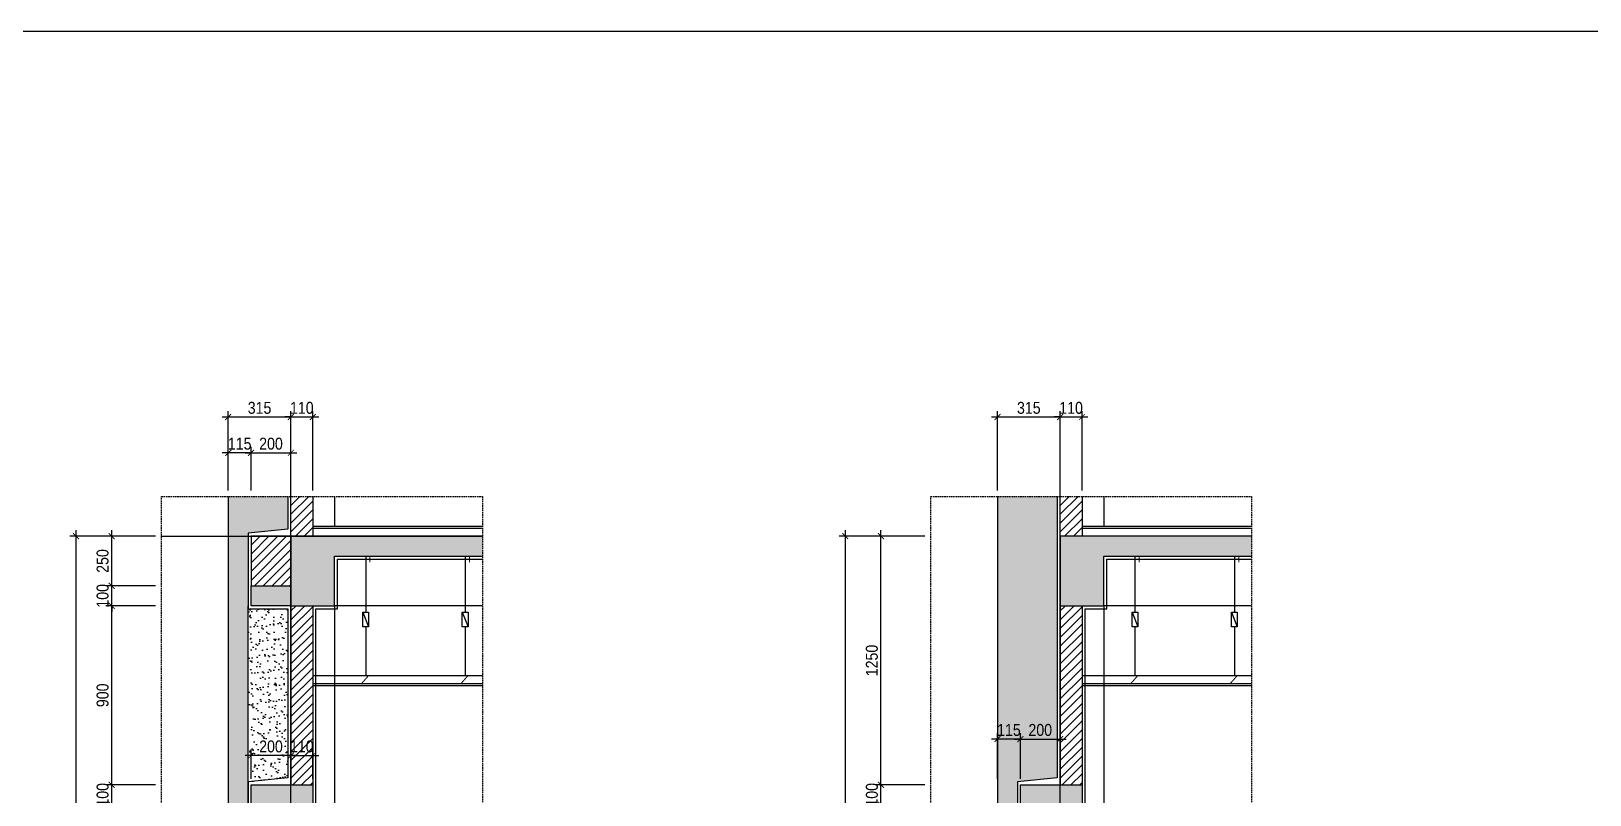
# Model space of a CAD drawing. Header units: millimetres. Extents: x -82962 to 19744, y -138000 to 4535.
# Drawn here: x -2188 to 5648, y -88732 to -84894 of the extents above; entities that cross this region are included whole.
import ezdxf

# ---------------------------------------------------------------- set-up
doc = ezdxf.new("R2010")
doc.units = ezdxf.units.MM
doc.header["$LTSCALE"] = 1000
doc.header["$MEASUREMENT"] = 0
doc.header["$PDMODE"] = 3
doc.linetypes.add('HIDDEN', pattern=[0.375, 0.25, -0.125])
doc.layers.get('0').update_dxf_attribs({"lineweight": 30})
doc.layers.get('DEFPOINTS').update_dxf_attribs({"color": 4, "lineweight": 30})
doc.layers.add('net-vatlieu', color=250, linetype='Continuous')
doc.layers.add('THAY', color=4, linetype='Continuous', lineweight=30)
doc.styles.add('ARIAL', font='arial.ttf', dxfattribs={"width": 0.85})
doc.dimstyles.new('DIM 1-100', dxfattribs={"dimscale": 0, "dimtxt": 2, "dimasz": 1, "dimexe": 1, "dimexo": 1, "dimgap": 0.5, "dimtad": 1, "dimdec": 4, "dimrnd": 1, "dimdsep": 46, "dimtxsty": 'ARIAL', "dimblk1": 'ARCHTICK', "dimblk2": 'ARCHTICK', "dimsah": 1, "dimcen": 2, "dimdle": 1, "dimclrd": 9, "dimclre": 9, "dimclrt": 1, "dimadec": 0, "dimazin": 0, "dimtfac": 1, "dimtdec": 4, "dimtix": 1, "dimtmove": 2, "dimatfit": 3, "dimldrblk": 'DOT', "dimfxl": 1, "dimtvp": 1, "dimtolj": 1, "dimarcsym": 0})

# ---------------------------------------------------------------- blocks, each defined once
blk = doc.blocks.new('moc')
at = {"layer": 'net-vatlieu', "ltscale": 0.2}
blk.add_line((-115527.4, -129572.6), (-115498.7, -129645.5), dxfattribs=at)
at = {"layer": 'net-vatlieu', "ltscale": 0.2, "const_width": 5}
for points in [[(-115534.4, -129289.9), (-115491.7, -129289.9), (-115491.7, -129321.8)], [(-115533.2, -129889.9), (-115497.9, -129889.9), (-115533.2, -129929.9), (-115498.7, -129929.9)]]:
    blk.add_lwpolyline(points, dxfattribs=at)
at = {"layer": 'net-vatlieu', "ltscale": 0.2}
for points in [[(-115513.1, -129289.9), (-115513.1, -129572.6)], [(-115513.1, -129645.5), (-115513.1, -129889.9)]]:
    blk.add_lwpolyline(points, dxfattribs=at)
blk.add_lwpolyline([(-115527.4, -129572.6), (-115498.7, -129572.6), (-115498.7, -129645.5), (-115527.4, -129645.5)], close=True, dxfattribs=at)
blk = doc.blocks.new('_ARCHTICK')
at = {"color": 0, "linetype": 'ByBlock', "const_width": 0.15}
blk.add_lwpolyline([(-0.5, -0.5), (0.5, 0.5)], dxfattribs=at)
blk = doc.blocks.new('*D683')
at = {"layer": 'DEFPOINTS', "color": 0, "ltscale": 0.2, "transparency": 16777216}
for p in [(-1783.2, -88681.9), (-1532.7, -88681.9), (-1532.7, -88781.9)]:
    blk.add_point(p, dxfattribs=at)
at = {"layer": 'THAY', "color": 9, "lineweight": -2, "ltscale": 0.2, "transparency": 16777216}
for p, q in [((-1562.7, -88681.9), (-1813.2, -88681.9)), ((-1783.2, -88681.9), (-1783.2, -88651.9)), ((-1783.2, -88781.9), (-1783.2, -88681.9)), ((-1562.7, -88781.9), (-1813.2, -88781.9)), ((-1783.2, -88781.9), (-1783.2, -88811.9))]:
    blk.add_line(p, q, dxfattribs=at)
at = {"layer": 'THAY', "color": 9, "lineweight": -2, "ltscale": 0.2, "transparency": 16777216, "xscale": 30, "yscale": 30, "zscale": 30}
for p, rotation in [((-1783.2, -88681.9), 270), ((-1783.2, -88781.9), 90)]:
    blk.add_blockref('_ARCHTICK', p, dxfattribs=dict(at, rotation=rotation))
at = {"layer": 'THAY', "color": 1, "ltscale": 0.2, "transparency": 16777216, "insert": (-1828.8, -88731.9), "char_height": 60, "attachment_point": 5, "rotation": 90, "style": 'ARIAL'}
blk.add_mtext('\\A1;100', dxfattribs=at)
blk = doc.blocks.new('_DOT')
at = {"color": 0, "linetype": 'ByBlock', "ltscale": 10}
blk.add_line((-0.5, 0), (-1, 0), dxfattribs=at)
at = {"color": 0, "linetype": 'ByBlock', "ltscale": 10, "const_width": 0.5}
blk.add_lwpolyline([(-0.25, 0, 1), (0.25, 0, 1)], format="xyb", close=True, dxfattribs=at)
blk = doc.blocks.new('*D684')
at = {"layer": 'DEFPOINTS', "color": 0, "ltscale": 0.2, "transparency": 16777216}
for p in [(-1783.2, -87781.9), (-1532.7, -87781.9), (-1532.7, -88681.9)]:
    blk.add_point(p, dxfattribs=at)
at = {"layer": 'THAY', "color": 9, "lineweight": -2, "ltscale": 0.2, "transparency": 16777216}
for p, q in [((-1783.2, -88711.9), (-1783.2, -87751.9)), ((-1562.7, -87781.9), (-1813.2, -87781.9)), ((-1562.7, -88681.9), (-1813.2, -88681.9))]:
    blk.add_line(p, q, dxfattribs=at)
at = {"layer": 'THAY', "color": 9, "lineweight": -2, "ltscale": 0.2, "transparency": 16777216, "xscale": 30, "yscale": 30, "zscale": 30}
for p, rotation in [((-1783.2, -87781.9), 90), ((-1783.2, -88681.9), 270)]:
    blk.add_blockref('_ARCHTICK', p, dxfattribs=dict(at, rotation=rotation))
at = {"layer": 'THAY', "color": 1, "ltscale": 0.2, "transparency": 16777216, "insert": (-1828.8, -88231.9), "char_height": 60, "attachment_point": 5, "rotation": 90, "style": 'ARIAL'}
blk.add_mtext('\\A1;900', dxfattribs=at)
blk = doc.blocks.new('*D685')
at = {"layer": 'DEFPOINTS', "color": 0, "ltscale": 0.2, "transparency": 16777216}
for p in [(-1532.7, -87431.9), (-1963.2, -91031.9), (-1532.7, -91031.9)]:
    blk.add_point(p, dxfattribs=at)
at = {"layer": 'THAY', "color": 9, "lineweight": -2, "ltscale": 0.2, "transparency": 16777216}
for p, q in [((-1562.7, -87431.9), (-1993.2, -87431.9)), ((-1963.2, -87401.9), (-1963.2, -91061.9)), ((-1562.7, -91031.9), (-1993.2, -91031.9))]:
    blk.add_line(p, q, dxfattribs=at)
at = {"layer": 'THAY', "color": 9, "lineweight": -2, "ltscale": 0.2, "transparency": 16777216, "xscale": 30, "yscale": 30, "zscale": 30}
for p, rotation in [((-1963.2, -87431.9), 90), ((-1963.2, -91031.9), 270)]:
    blk.add_blockref('_ARCHTICK', p, dxfattribs=dict(at, rotation=rotation))
at = {"layer": 'THAY', "color": 1, "ltscale": 0.2, "transparency": 16777216, "insert": (-2008.8, -89231.9), "char_height": 60, "attachment_point": 5, "rotation": 90, "style": 'ARIAL'}
blk.add_mtext('\\A1;3600', dxfattribs=at)
blk = doc.blocks.new('*D688')
at = {"layer": 'DEFPOINTS', "color": 0, "ltscale": 0.2, "transparency": 16777216}
for p in [(2084.5, -88681.9), (2335, -88681.9), (2335, -88781.9)]:
    blk.add_point(p, dxfattribs=at)
at = {"layer": 'THAY', "color": 9, "lineweight": -2, "ltscale": 0.2, "transparency": 16777216}
for p, q in [((2305, -88681.9), (2054.5, -88681.9)), ((2084.5, -88681.9), (2084.5, -88651.9)), ((2084.5, -88781.9), (2084.5, -88681.9)), ((2305, -88781.9), (2054.5, -88781.9)), ((2084.5, -88781.9), (2084.5, -88811.9))]:
    blk.add_line(p, q, dxfattribs=at)
at = {"layer": 'THAY', "color": 9, "lineweight": -2, "ltscale": 0.2, "transparency": 16777216, "xscale": 30, "yscale": 30, "zscale": 30}
for p, rotation in [((2084.5, -88681.9), 270), ((2084.5, -88781.9), 90)]:
    blk.add_blockref('_ARCHTICK', p, dxfattribs=dict(at, rotation=rotation))
at = {"layer": 'THAY', "color": 1, "ltscale": 0.2, "transparency": 16777216, "insert": (2038.9, -88731.9), "char_height": 60, "attachment_point": 5, "rotation": 90, "style": 'ARIAL'}
blk.add_mtext('\\A1;100', dxfattribs=at)
blk = doc.blocks.new('*D689')
at = {"layer": 'DEFPOINTS', "color": 0, "ltscale": 0.2, "transparency": 16777216}
for p in [(2084.5, -87431.9), (2335, -87431.9), (2335, -88681.9)]:
    blk.add_point(p, dxfattribs=at)
at = {"layer": 'THAY', "color": 9, "lineweight": -2, "ltscale": 0.2, "transparency": 16777216}
for p, q in [((2305, -87431.9), (2054.5, -87431.9)), ((2084.5, -88711.9), (2084.5, -87401.9)), ((2305, -88681.9), (2054.5, -88681.9))]:
    blk.add_line(p, q, dxfattribs=at)
at = {"layer": 'THAY', "color": 9, "lineweight": -2, "ltscale": 0.2, "transparency": 16777216, "xscale": 30, "yscale": 30, "zscale": 30}
for p, rotation in [((2084.5, -87431.9), 90), ((2084.5, -88681.9), 270)]:
    blk.add_blockref('_ARCHTICK', p, dxfattribs=dict(at, rotation=rotation))
at = {"layer": 'THAY', "color": 1, "ltscale": 0.2, "transparency": 16777216, "insert": (2038.9, -88056.9), "char_height": 60, "attachment_point": 5, "rotation": 90, "style": 'ARIAL'}
blk.add_mtext('\\A1;1250', dxfattribs=at)
blk = doc.blocks.new('*D690')
at = {"layer": 'DEFPOINTS', "color": 0, "ltscale": 0.2, "transparency": 16777216}
for p in [(2335, -87431.9), (1904.5, -91031.9), (2335, -91031.9)]:
    blk.add_point(p, dxfattribs=at)
at = {"layer": 'THAY', "color": 9, "lineweight": -2, "ltscale": 0.2, "transparency": 16777216}
for p, q in [((2305, -87431.9), (1874.5, -87431.9)), ((1904.5, -87401.9), (1904.5, -91061.9)), ((2305, -91031.9), (1874.5, -91031.9))]:
    blk.add_line(p, q, dxfattribs=at)
at = {"layer": 'THAY', "color": 9, "lineweight": -2, "ltscale": 0.2, "transparency": 16777216, "xscale": 30, "yscale": 30, "zscale": 30}
for p, rotation in [((1904.5, -87431.9), 90), ((1904.5, -91031.9), 270)]:
    blk.add_blockref('_ARCHTICK', p, dxfattribs=dict(at, rotation=rotation))
at = {"layer": 'THAY', "color": 1, "ltscale": 0.2, "transparency": 16777216, "insert": (1858.9, -89231.9), "char_height": 60, "attachment_point": 5, "rotation": 90, "style": 'ARIAL'}
blk.add_mtext('\\A1;3600', dxfattribs=at)
blk = doc.blocks.new('*D731')
at = {"layer": 'DEFPOINTS', "color": 0, "ltscale": 0.2, "transparency": 16777216}
for p in [(-1082.4, -88534.6), (-1082.4, -88681.9), (-882.4, -88681.9)]:
    blk.add_point(p, dxfattribs=at)
at = {"layer": 'THAY', "color": 9, "lineweight": -2, "ltscale": 0.2, "transparency": 16777216}
for p, q in [((-852.4, -88534.6), (-1112.4, -88534.6)), ((-1082.4, -88651.9), (-1082.4, -88504.6)), ((-882.4, -88651.9), (-882.4, -88504.6))]:
    blk.add_line(p, q, dxfattribs=at)
at = {"layer": 'THAY', "color": 9, "lineweight": -2, "ltscale": 0.2, "transparency": 16777216, "xscale": 30, "yscale": 30, "zscale": 30, "rotation": 180}
blk.add_blockref('_ARCHTICK', (-1082.4, -88534.6), dxfattribs=at)
at = {"layer": 'THAY', "color": 9, "lineweight": -2, "ltscale": 0.2, "transparency": 16777216, "xscale": 30, "yscale": 30, "zscale": 30}
blk.add_blockref('_ARCHTICK', (-882.4, -88534.6), dxfattribs=at)
at = {"layer": 'THAY', "color": 1, "ltscale": 0.2, "transparency": 16777216, "insert": (-982.4, -88489), "char_height": 60, "attachment_point": 5, "style": 'ARIAL'}
blk.add_mtext('\\A1;200', dxfattribs=at)
blk = doc.blocks.new('*D732')
at = {"layer": 'DEFPOINTS', "color": 0, "ltscale": 0.2, "transparency": 16777216}
for p in [(-772.4, -88534.6), (-882.4, -88681.9), (-772.4, -88681.9)]:
    blk.add_point(p, dxfattribs=at)
at = {"layer": 'THAY', "color": 9, "lineweight": -2, "ltscale": 0.2, "transparency": 16777216}
for p, q in [((-882.4, -88534.6), (-912.4, -88534.6)), ((-882.4, -88651.9), (-882.4, -88504.6)), ((-882.4, -88534.6), (-772.4, -88534.6)), ((-772.4, -88651.9), (-772.4, -88504.6)), ((-772.4, -88534.6), (-742.4, -88534.6))]:
    blk.add_line(p, q, dxfattribs=at)
at = {"layer": 'THAY', "color": 9, "lineweight": -2, "ltscale": 0.2, "transparency": 16777216, "xscale": 30, "yscale": 30, "zscale": 30}
blk.add_blockref('_ARCHTICK', (-882.4, -88534.6), dxfattribs=at)
at = {"layer": 'THAY', "color": 9, "lineweight": -2, "ltscale": 0.2, "transparency": 16777216, "xscale": 30, "yscale": 30, "zscale": 30, "rotation": 180}
blk.add_blockref('_ARCHTICK', (-772.4, -88534.6), dxfattribs=at)
at = {"layer": 'THAY', "color": 1, "ltscale": 0.2, "transparency": 16777216, "insert": (-827.4, -88489), "char_height": 60, "attachment_point": 5, "style": 'ARIAL'}
blk.add_mtext('\\A1;110', dxfattribs=at)
blk = doc.blocks.new('*D733')
at = {"layer": 'DEFPOINTS', "color": 0, "ltscale": 0.2, "transparency": 16777216}
for p in [(-1783.2, -87681.9), (-1532.7, -87681.9), (-1532.7, -87781.9)]:
    blk.add_point(p, dxfattribs=at)
at = {"layer": 'THAY', "color": 9, "lineweight": -2, "ltscale": 0.2, "transparency": 16777216}
for p, q in [((-1562.7, -87681.9), (-1813.2, -87681.9)), ((-1783.2, -87681.9), (-1783.2, -87651.9)), ((-1783.2, -87781.9), (-1783.2, -87681.9)), ((-1562.7, -87781.9), (-1813.2, -87781.9)), ((-1783.2, -87781.9), (-1783.2, -87811.9))]:
    blk.add_line(p, q, dxfattribs=at)
at = {"layer": 'THAY', "color": 9, "lineweight": -2, "ltscale": 0.2, "transparency": 16777216, "xscale": 30, "yscale": 30, "zscale": 30}
for p, rotation in [((-1783.2, -87681.9), 270), ((-1783.2, -87781.9), 90)]:
    blk.add_blockref('_ARCHTICK', p, dxfattribs=dict(at, rotation=rotation))
at = {"layer": 'THAY', "color": 1, "ltscale": 0.2, "transparency": 16777216, "insert": (-1828.8, -87731.9), "char_height": 60, "attachment_point": 5, "rotation": 90, "style": 'ARIAL'}
blk.add_mtext('\\A1;100', dxfattribs=at)
blk = doc.blocks.new('*D734')
at = {"layer": 'DEFPOINTS', "color": 0, "ltscale": 0.2, "transparency": 16777216}
for p in [(-1783.2, -87431.9), (-1532.7, -87431.9), (-1532.7, -87681.9)]:
    blk.add_point(p, dxfattribs=at)
at = {"layer": 'THAY', "color": 9, "lineweight": -2, "ltscale": 0.2, "transparency": 16777216}
for p, q in [((-1562.7, -87431.9), (-1813.2, -87431.9)), ((-1783.2, -87711.9), (-1783.2, -87401.9)), ((-1562.7, -87681.9), (-1813.2, -87681.9))]:
    blk.add_line(p, q, dxfattribs=at)
at = {"layer": 'THAY', "color": 9, "lineweight": -2, "ltscale": 0.2, "transparency": 16777216, "xscale": 30, "yscale": 30, "zscale": 30}
for p, rotation in [((-1783.2, -87431.9), 90), ((-1783.2, -87681.9), 270)]:
    blk.add_blockref('_ARCHTICK', p, dxfattribs=dict(at, rotation=rotation))
at = {"layer": 'THAY', "color": 1, "ltscale": 0.2, "transparency": 16777216, "insert": (-1828.8, -87556.9), "char_height": 60, "attachment_point": 5, "rotation": 90, "style": 'ARIAL'}
blk.add_mtext('\\A1;250', dxfattribs=at)
blk = doc.blocks.new('*D760')
at = {"layer": 'DEFPOINTS', "color": 0, "ltscale": 0.2, "transparency": 16777216}
for p in [(-882.4, -87013.1), (-1082.4, -87231.9), (-882.4, -87231.9)]:
    blk.add_point(p, dxfattribs=at)
at = {"layer": 'THAY', "color": 9, "lineweight": -2, "ltscale": 0.2, "transparency": 16777216}
for p, q in [((-1082.4, -87201.9), (-1082.4, -86983.1)), ((-882.4, -87201.9), (-882.4, -86983.1)), ((-1112.4, -87013.1), (-852.4, -87013.1))]:
    blk.add_line(p, q, dxfattribs=at)
at = {"layer": 'THAY', "color": 9, "lineweight": -2, "ltscale": 0.2, "transparency": 16777216, "xscale": 30, "yscale": 30, "zscale": 30, "rotation": 180}
blk.add_blockref('_ARCHTICK', (-1082.4, -87013.1), dxfattribs=at)
at = {"layer": 'THAY', "color": 9, "lineweight": -2, "ltscale": 0.2, "transparency": 16777216, "xscale": 30, "yscale": 30, "zscale": 30}
blk.add_blockref('_ARCHTICK', (-882.4, -87013.1), dxfattribs=at)
at = {"layer": 'THAY', "color": 1, "ltscale": 0.2, "transparency": 16777216, "insert": (-982.4, -86967.5), "char_height": 60, "attachment_point": 5, "style": 'ARIAL'}
blk.add_mtext('\\A1;200', dxfattribs=at)
blk = doc.blocks.new('*D761')
at = {"layer": 'DEFPOINTS', "color": 0, "ltscale": 0.2, "transparency": 16777216}
for p in [(-772.4, -86833.1), (-882.4, -87231.9), (-772.4, -87231.9)]:
    blk.add_point(p, dxfattribs=at)
at = {"layer": 'THAY', "color": 9, "lineweight": -2, "ltscale": 0.2, "transparency": 16777216}
for p, q in [((-882.4, -87201.9), (-882.4, -86803.1)), ((-772.4, -87201.9), (-772.4, -86803.1)), ((-882.4, -86833.1), (-912.4, -86833.1)), ((-882.4, -86833.1), (-772.4, -86833.1)), ((-772.4, -86833.1), (-742.4, -86833.1))]:
    blk.add_line(p, q, dxfattribs=at)
at = {"layer": 'THAY', "color": 9, "lineweight": -2, "ltscale": 0.2, "transparency": 16777216, "xscale": 30, "yscale": 30, "zscale": 30}
blk.add_blockref('_ARCHTICK', (-882.4, -86833.1), dxfattribs=at)
at = {"layer": 'THAY', "color": 9, "lineweight": -2, "ltscale": 0.2, "transparency": 16777216, "xscale": 30, "yscale": 30, "zscale": 30, "rotation": 180}
blk.add_blockref('_ARCHTICK', (-772.4, -86833.1), dxfattribs=at)
at = {"layer": 'THAY', "color": 1, "ltscale": 0.2, "transparency": 16777216, "insert": (-827.4, -86787.5), "char_height": 60, "attachment_point": 5, "style": 'ARIAL'}
blk.add_mtext('\\A1;110', dxfattribs=at)
blk = doc.blocks.new('*D762')
at = {"layer": 'DEFPOINTS', "color": 0, "ltscale": 0.2, "transparency": 16777216}
for p in [(-1197.4, -87013.1), (-1197.4, -87231.9), (-1082.4, -87231.9)]:
    blk.add_point(p, dxfattribs=at)
at = {"layer": 'THAY', "color": 9, "lineweight": -2, "ltscale": 0.2, "transparency": 16777216}
for p, q in [((-1197.4, -87201.9), (-1197.4, -86983.1)), ((-1082.4, -87201.9), (-1082.4, -86983.1)), ((-1197.4, -87013.1), (-1227.4, -87013.1)), ((-1082.4, -87013.1), (-1197.4, -87013.1)), ((-1082.4, -87013.1), (-1052.4, -87013.1))]:
    blk.add_line(p, q, dxfattribs=at)
at = {"layer": 'THAY', "color": 9, "lineweight": -2, "ltscale": 0.2, "transparency": 16777216, "xscale": 30, "yscale": 30, "zscale": 30}
blk.add_blockref('_ARCHTICK', (-1197.4, -87013.1), dxfattribs=at)
at = {"layer": 'THAY', "color": 9, "lineweight": -2, "ltscale": 0.2, "transparency": 16777216, "xscale": 30, "yscale": 30, "zscale": 30, "rotation": 180}
blk.add_blockref('_ARCHTICK', (-1082.4, -87013.1), dxfattribs=at)
at = {"layer": 'THAY', "color": 1, "ltscale": 0.2, "transparency": 16777216, "insert": (-1139.9, -86967.5), "char_height": 60, "attachment_point": 5, "style": 'ARIAL'}
blk.add_mtext('\\A1;115', dxfattribs=at)
blk = doc.blocks.new('*D763')
at = {"layer": 'DEFPOINTS', "color": 0, "ltscale": 0.2, "transparency": 16777216}
for p in [(-882.4, -86833.1), (-1197.4, -87231.9), (-882.4, -87231.9)]:
    blk.add_point(p, dxfattribs=at)
at = {"layer": 'THAY', "color": 9, "lineweight": -2, "ltscale": 0.2, "transparency": 16777216}
for p, q in [((-1197.4, -87201.9), (-1197.4, -86803.1)), ((-882.4, -87201.9), (-882.4, -86803.1)), ((-1227.4, -86833.1), (-852.4, -86833.1))]:
    blk.add_line(p, q, dxfattribs=at)
at = {"layer": 'THAY', "color": 9, "lineweight": -2, "ltscale": 0.2, "transparency": 16777216, "xscale": 30, "yscale": 30, "zscale": 30, "rotation": 180}
blk.add_blockref('_ARCHTICK', (-1197.4, -86833.1), dxfattribs=at)
at = {"layer": 'THAY', "color": 9, "lineweight": -2, "ltscale": 0.2, "transparency": 16777216, "xscale": 30, "yscale": 30, "zscale": 30}
blk.add_blockref('_ARCHTICK', (-882.4, -86833.1), dxfattribs=at)
at = {"layer": 'THAY', "color": 1, "ltscale": 0.2, "transparency": 16777216, "insert": (-1039.9, -86787.5), "char_height": 60, "attachment_point": 5, "style": 'ARIAL'}
blk.add_mtext('\\A1;315', dxfattribs=at)
blk = doc.blocks.new('*D764')
at = {"layer": 'DEFPOINTS', "color": 0, "ltscale": 0.2, "transparency": 16777216}
for p in [(3095.3, -86833.1), (2985.3, -87231.9), (3095.3, -87231.9)]:
    blk.add_point(p, dxfattribs=at)
at = {"layer": 'THAY', "color": 9, "lineweight": -2, "ltscale": 0.2, "transparency": 16777216}
for p, q in [((2985.3, -87201.9), (2985.3, -86803.1)), ((3095.3, -87201.9), (3095.3, -86803.1)), ((2985.3, -86833.1), (2955.3, -86833.1)), ((2985.3, -86833.1), (3095.3, -86833.1)), ((3095.3, -86833.1), (3125.3, -86833.1))]:
    blk.add_line(p, q, dxfattribs=at)
at = {"layer": 'THAY', "color": 9, "lineweight": -2, "ltscale": 0.2, "transparency": 16777216, "xscale": 30, "yscale": 30, "zscale": 30}
blk.add_blockref('_ARCHTICK', (2985.3, -86833.1), dxfattribs=at)
at = {"layer": 'THAY', "color": 9, "lineweight": -2, "ltscale": 0.2, "transparency": 16777216, "xscale": 30, "yscale": 30, "zscale": 30, "rotation": 180}
blk.add_blockref('_ARCHTICK', (3095.3, -86833.1), dxfattribs=at)
at = {"layer": 'THAY', "color": 1, "ltscale": 0.2, "transparency": 16777216, "insert": (3040.3, -86787.5), "char_height": 60, "attachment_point": 5, "style": 'ARIAL'}
blk.add_mtext('\\A1;110', dxfattribs=at)
blk = doc.blocks.new('*D765')
at = {"layer": 'DEFPOINTS', "color": 0, "ltscale": 0.2, "transparency": 16777216}
for p in [(2985.3, -86833.1), (2670.3, -87231.9), (2985.3, -87231.9)]:
    blk.add_point(p, dxfattribs=at)
at = {"layer": 'THAY', "color": 9, "lineweight": -2, "ltscale": 0.2, "transparency": 16777216}
for p, q in [((2670.3, -87201.9), (2670.3, -86803.1)), ((2985.3, -87201.9), (2985.3, -86803.1)), ((2640.3, -86833.1), (3015.3, -86833.1))]:
    blk.add_line(p, q, dxfattribs=at)
at = {"layer": 'THAY', "color": 9, "lineweight": -2, "ltscale": 0.2, "transparency": 16777216, "xscale": 30, "yscale": 30, "zscale": 30, "rotation": 180}
blk.add_blockref('_ARCHTICK', (2670.3, -86833.1), dxfattribs=at)
at = {"layer": 'THAY', "color": 9, "lineweight": -2, "ltscale": 0.2, "transparency": 16777216, "xscale": 30, "yscale": 30, "zscale": 30}
blk.add_blockref('_ARCHTICK', (2985.3, -86833.1), dxfattribs=at)
at = {"layer": 'THAY', "color": 1, "ltscale": 0.2, "transparency": 16777216, "insert": (2827.8, -86787.5), "char_height": 60, "attachment_point": 5, "style": 'ARIAL'}
blk.add_mtext('\\A1;315', dxfattribs=at)
blk = doc.blocks.new('*D766')
at = {"layer": 'DEFPOINTS', "color": 0, "ltscale": 0.2, "transparency": 16777216}
for p in [(2985.3, -88451.8), (2785.3, -88681.9), (2985.3, -88681.9)]:
    blk.add_point(p, dxfattribs=at)
at = {"layer": 'THAY', "color": 9, "lineweight": -2, "ltscale": 0.2, "transparency": 16777216}
for p, q in [((2755.3, -88451.8), (3015.3, -88451.8)), ((2785.3, -88651.9), (2785.3, -88421.8)), ((2985.3, -88651.9), (2985.3, -88421.8))]:
    blk.add_line(p, q, dxfattribs=at)
at = {"layer": 'THAY', "color": 9, "lineweight": -2, "ltscale": 0.2, "transparency": 16777216, "xscale": 30, "yscale": 30, "zscale": 30, "rotation": 180}
blk.add_blockref('_ARCHTICK', (2785.3, -88451.8), dxfattribs=at)
at = {"layer": 'THAY', "color": 9, "lineweight": -2, "ltscale": 0.2, "transparency": 16777216, "xscale": 30, "yscale": 30, "zscale": 30}
blk.add_blockref('_ARCHTICK', (2985.3, -88451.8), dxfattribs=at)
at = {"layer": 'THAY', "color": 1, "ltscale": 0.2, "transparency": 16777216, "insert": (2885.3, -88406.2), "char_height": 60, "attachment_point": 5, "style": 'ARIAL'}
blk.add_mtext('\\A1;200', dxfattribs=at)
blk = doc.blocks.new('*D767')
at = {"layer": 'DEFPOINTS', "color": 0, "ltscale": 0.2, "transparency": 16777216}
for p in [(2670.3, -88451.8), (2670.3, -88681.9), (2785.3, -88681.9)]:
    blk.add_point(p, dxfattribs=at)
at = {"layer": 'THAY', "color": 9, "lineweight": -2, "ltscale": 0.2, "transparency": 16777216}
for p, q in [((2670.3, -88451.8), (2640.3, -88451.8)), ((2670.3, -88651.9), (2670.3, -88421.8)), ((2785.3, -88451.8), (2670.3, -88451.8)), ((2785.3, -88651.9), (2785.3, -88421.8)), ((2785.3, -88451.8), (2815.3, -88451.8))]:
    blk.add_line(p, q, dxfattribs=at)
at = {"layer": 'THAY', "color": 9, "lineweight": -2, "ltscale": 0.2, "transparency": 16777216, "xscale": 30, "yscale": 30, "zscale": 30}
blk.add_blockref('_ARCHTICK', (2670.3, -88451.8), dxfattribs=at)
at = {"layer": 'THAY', "color": 9, "lineweight": -2, "ltscale": 0.2, "transparency": 16777216, "xscale": 30, "yscale": 30, "zscale": 30, "rotation": 180}
blk.add_blockref('_ARCHTICK', (2785.3, -88451.8), dxfattribs=at)
at = {"layer": 'THAY', "color": 1, "ltscale": 0.2, "transparency": 16777216, "insert": (2727.8, -88406.2), "char_height": 60, "attachment_point": 5, "style": 'ARIAL'}
blk.add_mtext('\\A1;115', dxfattribs=at)

msp = doc.modelspace()

# ---------------------------------------------------------------- hatches: boundary and pattern name
at = {"layer": 'THAY', "ltscale": 0.2}
h = msp.add_hatch(dxfattribs=at)
h.set_pattern_fill('AR-SAND', color=256, scale=20, style=0)
h.set_pattern_definition([(37.5, (-1197.406, -91016.885), (-1.25987, 38.53648), [0, -30.4, 0, -34, 0, -32.5]), (7.5, (-1197.406, -91016.885), (35.3955, 56.4429), [0, -16.4, 0, -27.4, 0, -10.5]), (327.5, (-1222.006, -91016.885), (62.28284, 0.11318), [0, -10, 0, -36, 0, -47]), (317.5, (-1222.006, -91016.885), (60.1225, 17.5535), [0, -5, 0, -23.6, 0, -27])])
h.paths.add_polyline_path([(-1097.40617, -87416.88476), (-897.40617, -87396.88476), (-897.40617, -87231.88476), (-1197.40617, -87231.88476), (-1197.40617, -91016.88476), (-1097.40617, -91016.88476)])
h = msp.add_hatch(dxfattribs=at)
h.set_pattern_fill('ANSI31', color=256, scale=250, style=0)
h.set_pattern_definition([(45, (-1182.406, -91731.885), (-22.09709, 22.09709), [])])
h.paths.add_polyline_path([(-772.40617, -87231.88476), (-882.40617, -87231.88476), (-882.40617, -87431.88476), (-772.40617, -87431.88476)])
h.paths.add_polyline_path([(-772.40617, -87781.88476), (-882.40617, -87781.88476), (-882.40617, -88681.88476), (-772.40617, -88681.88476)])
h.paths.add_polyline_path([(-882.40617, -87431.88476), (-1082.40617, -87431.88476), (-1082.40617, -87681.88476), (-882.40617, -87681.88476)])
h.paths.add_polyline_path([(-772.40617, -90431.88476), (-882.40617, -90431.88476), (-882.40617, -91031.88476), (-772.40617, -91031.88476)])
h.paths.add_polyline_path([(-662.40617, -91381.88476), (-882.40617, -91381.88476), (-882.40617, -91571.88476), (-662.40617, -91571.88476)])
h.paths.add_polyline_path([(-1082.40617, -91031.88476), (-1082.40617, -91281.88476), (-882.40617, -91281.88476), (-882.40617, -91031.88476)])
h = msp.add_hatch(dxfattribs=at)
h.set_pattern_fill('AR-SAND', color=256, scale=20, style=0)
h.set_pattern_definition([(37.5, (-80672.57, -128781.108), (-1.259867, 38.536475), [0, -30.4, 0, -34, 0, -32.5]), (7.5, (-80672.57, -128781.11), (35.395534, 56.44292), [0, -16.4, 0, -27.4, 0, -10.5]), (327.5, (-80697.17, -128781.108), (62.282837, 0.113181), [0, -10, 0, -36, 0, -47]), (317.5, (-80697.17, -128781.11), (60.122532, 17.55351), [0, -5, 0, -23.6, 0, -27])])
h.paths.add_polyline_path([(2985.30803, -88796.88476), (2770.30803, -88796.88476), (2770.30803, -88666.88476), (2970.30803, -88646.88476), (2970.30803, -87231.88476), (2670.30803, -87231.88476), (2670.30803, -91016.88476), (2970.30803, -90996.88476), (2970.30803, -90416.88476), (2985.30803, -90416.88476)])
h = msp.add_hatch(dxfattribs=at)
h.set_pattern_fill('ANSI31', color=256, scale=250, style=0)
h.set_pattern_definition([(45, (2685.308, -91731.885), (-22.09709, 22.09709), [])])
h.paths.add_polyline_path([(3095.30803, -87231.88476), (2985.30803, -87231.88476), (2985.30803, -87431.88476), (3095.30803, -87431.88476)])
h.paths.add_polyline_path([(3095.30803, -87781.88476), (2985.30803, -87781.88476), (2985.30803, -88681.88476), (3095.30803, -88681.88476)])
h.paths.add_polyline_path([(2985.30803, -91031.88476), (2685.30803, -91031.88476), (2685.30803, -91281.88476), (2985.30803, -91281.88476)])
h.paths.add_polyline_path([(3205.30803, -91381.88476), (2985.30803, -91381.88476), (2985.30803, -91571.88476), (3205.30803, -91571.88476)])
h = msp.add_hatch(color=256, dxfattribs=at)
h.paths.add_polyline_path([(-882.40617, -87681.88476), (-1082.40617, -87681.88476), (-1082.40617, -87781.88476), (-882.40617, -87781.88476)])
h.paths.add_polyline_path([(-662.40617, -87531.88476), (80.42938, -87531.88476), (80.42938, -87431.88476), (-882.40617, -87431.88476), (-882.40617, -87681.88476), (-882.40617, -87781.88476), (-662.40617, -87781.88476)])
h.paths.add_polyline_path([(-772.40617, -88681.88476), (-882.40617, -88681.88476), (-882.40617, -88781.88476), (-772.40617, -88781.88476)])
h.paths.add_polyline_path([(-882.40617, -88681.88476), (-1082.40617, -88681.88476), (-1082.40617, -88781.88476), (-882.40617, -88781.88476)])
h.paths.add_polyline_path([(-662.40617, -91131.88476), (80.42938, -91131.88476), (80.42938, -91031.88476), (-882.40617, -91031.88476), (-882.40617, -91381.88476), (-662.40617, -91381.88476)])
h.paths.add_polyline_path([(-662.40617, -91571.88476), (-882.40617, -91571.88476), (-882.40617, -91721.88476), (-662.40617, -91721.88476)])
h.paths.add_polyline_path([(-1082.40617, -91281.88476), (-1082.40617, -91381.88476), (-882.40617, -91381.88476), (-882.40617, -91281.88476)])
h = msp.add_hatch(color=256, dxfattribs=at)
h.paths.add_polyline_path([(3205.30803, -87531.88476), (3948.14358, -87531.88476), (3948.14358, -87431.88476), (2985.30803, -87431.88476), (2985.30803, -87681.88476), (2985.30803, -87781.88476), (3205.30803, -87781.88476)])
h.paths.add_polyline_path([(3095.30803, -88681.88476), (2985.30803, -88681.88476), (2985.30803, -88781.88476), (3095.30803, -88781.88476)])
h.paths.add_polyline_path([(2985.30803, -88681.88476), (2785.30803, -88681.88476), (2785.30803, -88781.88476), (2985.30803, -88781.88476)])
h.paths.add_polyline_path([(3205.30803, -91131.88476), (3948.14358, -91131.88476), (3948.14358, -91031.88476), (2985.30803, -91031.88476), (2985.30803, -91381.88476), (3205.30803, -91381.88476)])
h.paths.add_polyline_path([(2985.30803, -91281.88476), (2685.30803, -91281.88476), (2685.30803, -91381.88476), (2985.30803, -91381.88476)])
h.paths.add_polyline_path([(3205.30803, -91571.88476), (2985.30803, -91571.88476), (2985.30803, -91721.88476), (3205.30803, -91721.88476)])
h = msp.add_hatch(dxfattribs=at)
h.set_pattern_fill('AR-SAND', color=256, scale=30, style=0)
h.set_pattern_definition([(37.5, (-1097.406, -88666.885), (-1.8898, 57.8047), [0, -45.6, 0, -51, 0, -48.75]), (7.5, (-1097.41, -88666.885), (53.093, 84.6644), [0, -24.6, 0, -41.1, 0, -15.75]), (327.5, (-1134.306, -88666.885), (93.4243, 0.1698), [0, -15, 0, -54, 0, -70.5]), (317.5, (-1134.31, -88666.885), (90.184, 26.33), [0, -7.5, 0, -35.4, 0, -40.5])])
h.paths.add_polyline_path([(-897.40617, -87796.88476), (-1097.40617, -87796.88476), (-1097.40617, -88666.88476), (-897.40617, -88646.88476)])

# ---------------------------------------------------------------- linework, layer by layer
msp.add_line((-14491.20828, -84894.16962), (19744.41861, -84894.16962), dxfattribs=at)
at = {"layer": 'THAY', "ltscale": 0.5}
for p, q in [((-882.40617, -91685.10731), (-882.40617, -86962.3163)), ((-882.40617, -92018.53816), (-882.40617, -87231.88476))]:
    msp.add_line(p, q, dxfattribs=at)
at = {"layer": 'THAY', "ltscale": 0.02}
msp.add_line((2985.30803, -92018.53816), (2985.30803, -86962.3163), dxfattribs=at)
at = {"layer": 'THAY'}
for p, q in [((-662.40617, -87231.88476), (-662.40617, -87381.88476)), ((3205.30803, -87231.88476), (3205.30803, -87381.88476)), ((-1097.40617, -91016.88476), (-1097.40617, -87781.88476)), ((80.42938, -87781.88476), (-662.40617, -87781.88476)), ((-662.40617, -87781.88476), (-662.40617, -90981.88476)), ((3948.14358, -87781.88476), (3205.30803, -87781.88476)), ((3205.30803, -87781.88476), (3205.30803, -90981.88476))]:
    msp.add_line(p, q, dxfattribs=at)
at = {"layer": 'THAY', "linetype": 'Continuous'}
for p, q in [((-882.40617, -87781.88476), (-882.40617, -88681.88476)), ((-772.40617, -87781.88476), (-772.40617, -88681.88476)), ((2985.30803, -87781.88476), (2985.30803, -88681.88476)), ((3095.30803, -87781.88476), (3095.30803, -88681.88476))]:
    msp.add_line(p, q, dxfattribs=at)
at = {"layer": 'THAY', "linetype": 'HIDDEN', "ltscale": 0.03}
for points in [[(-1532.74813, -87231.88476), (80.42938, -87231.88476), (80.42938, -92018.53816), (-1532.74813, -92018.53816)], [(2334.96607, -87231.88476), (3948.14358, -87231.88476), (3948.14358, -92018.53816), (2334.96607, -92018.53816)]]:
    msp.add_lwpolyline(points, close=True, dxfattribs=at)
at = {"layer": 'THAY'}
for points in [[(-1197.40617, -87232.88476), (-1197.40617, -91396.88476), (-1097.40617, -91396.88476)], [(2670.30803, -87232.88476), (2670.30803, -91016.88476)]]:
    msp.add_lwpolyline(points, dxfattribs=at)
at = {"layer": 'THAY', "ltscale": 0.2}
for points in [[(-897.40617, -87231.88476), (-897.40617, -87396.88476), (-1097.40617, -87416.88476), (-1097.40617, -87796.88476), (-897.40617, -87796.88476), (-897.40617, -88646.88476), (-1097.40617, -88666.88476), (-1097.40617, -88796.88476), (-1082.40617, -88796.88476)], [(-772.40617, -87231.88476), (-772.40617, -87431.88476), (-882.40617, -87431.88476), (-882.40617, -87231.88476)], [(2970.30803, -87231.88476), (2970.30803, -87396.88476), (2970.30803, -87416.88476), (2970.30803, -87796.88476), (2970.30803, -87796.88476), (2970.30803, -88646.88476), (2770.30803, -88666.88476), (2770.30803, -88796.88476), (2785.30803, -88796.88476)], [(3095.30803, -87231.88476), (3095.30803, -87431.88476), (2985.30803, -87431.88476), (2985.30803, -87231.88476)], [(-806.40617, -88796.88476), (-757.40617, -88796.88476), (-757.40617, -87796.88476), (-647.40617, -87796.88476), (-647.40617, -87546.88476), (80.42938, -87546.88476)], [(3064.30803, -88796.88476), (3110.30803, -88796.88476), (3110.30803, -87796.88476), (3220.30803, -87796.88476), (3220.30803, -87546.88476), (3948.14358, -87546.88476)], [(-772.40617, -88131.88476), (80.42938, -88131.88476)], [(3095.30803, -88131.88476), (3948.14358, -88131.88476)], [(-772.40617, -88171.88476), (80.42938, -88171.88476)], [(3095.30803, -88171.88476), (3948.14358, -88171.88476)]]:
    msp.add_lwpolyline(points, dxfattribs=at)
at = {"layer": 'THAY', "ltscale": 0.5}
for points in [[(-1532.74813, -87431.88476), (80.42938, -87431.88476)], [(80.42938, -87431.88476), (-882.40617, -87431.88476), (-882.40617, -87781.88476), (-662.40617, -87781.88476), (-662.40617, -87531.88476)], [(-772.40617, -87381.88476), (80.42938, -87381.88476)], [(-772.40617, -87391.88476), (80.42938, -87391.88476)], [(3948.14358, -87431.88476), (2985.30803, -87431.88476), (2985.30803, -87781.88476), (3205.30803, -87781.88476), (3205.30803, -87531.88476)], [(3095.30803, -87381.88476), (3948.14358, -87381.88476)], [(3095.30803, -87391.88476), (3948.14358, -87391.88476)], [(-662.40617, -87531.88476), (80.42938, -87531.88476)], [(3205.30803, -87531.88476), (3948.14358, -87531.88476)], [(-882.40617, -87781.88476), (-1082.40617, -87781.88476), (-1082.40617, -87681.88476), (-882.40617, -87681.88476)], [(-772.40617, -88181.88476), (80.42938, -88181.88476)], [(3095.30803, -88181.88476), (3948.14358, -88181.88476)]]:
    msp.add_lwpolyline(points, dxfattribs=at)
at = {"layer": 'THAY', "ltscale": 0.2}
msp.add_lwpolyline([(-1082.40617, -87681.88476), (-882.40617, -87681.88476), (-882.40617, -87431.88476), (-1082.40617, -87431.88476)], close=True, dxfattribs=at)
at = {"layer": 'THAY', "ltscale": 0.5}
for points in [[(-1082.40617, -88681.88476), (-772.40617, -88681.88476), (-772.40617, -88781.88476), (-1082.40617, -88781.88476)], [(2785.30803, -88681.88476), (3095.30803, -88681.88476), (3095.30803, -88781.88476), (2785.30803, -88781.88476)]]:
    msp.add_lwpolyline(points, close=True, dxfattribs=at)

# ---------------------------------------------------------------- block references
at = {"layer": 'THAY'}
for p in [(115006.89603, 41758.04441), (115506.89603, 41758.04441), (118874.61023, 41758.04441), (119374.61023, 41758.04441)]:
    msp.add_blockref('moc', p, dxfattribs=at)

# ---------------------------------------------------------------- dimensions: what is measured, and where the dimension line sits
at = {"layer": 'THAY', "ltscale": 0.2}
for base, p1, p2, picture, middle in [((-882.40617, -86833.14674), (-1197.40617, -87231.88476), (-882.40617, -87231.88476), '*D763', (-1039.90617, -86787.49189)), ((-772.40617, -86833.14674), (-882.40617, -87231.88476), (-772.40617, -87231.88476), '*D761', (-827.40617, -86787.51236)), ((2985.30803, -86833.14674), (2670.30803, -87231.88476), (2985.30803, -87231.88476), '*D765', (2827.80803, -86787.49189)), ((3095.30803, -86833.14674), (2985.30803, -87231.88476), (3095.30803, -87231.88476), '*D764', (3040.30803, -86787.51236)), ((-1197.40617, -87013.14674), (-1082.40617, -87231.88476), (-1197.40617, -87231.88476), '*D762', (-1139.90617, -86967.51236)), ((-882.40617, -87013.14674), (-1082.40617, -87231.88476), (-882.40617, -87231.88476), '*D760', (-982.40617, -86967.51236)), ((2670.30803, -88451.82118), (2785.30803, -88681.88476), (2670.30803, -88681.88476), '*D767', (2727.80803, -88406.1868)), ((2985.30803, -88451.82118), (2785.30803, -88681.88476), (2985.30803, -88681.88476), '*D766', (2885.30803, -88406.1868)), ((-1082.40617, -88534.60462), (-882.40617, -88681.88476), (-1082.40617, -88681.88476), '*D731', (-982.40617, -88488.97024)), ((-772.40617, -88534.60462), (-882.40617, -88681.88476), (-772.40617, -88681.88476), '*D732', (-827.40617, -88488.97024))]:
    dim = msp.add_linear_dim(base=base, p1=p1, p2=p2, dimstyle='DIM 1-100', override={"dimscale": 30}, dxfattribs=at)
    dim.commit()
    dim.dimension.update_dxf_attribs({"geometry": picture, "text_midpoint": middle})
for base, p1, p2, picture, middle in [((-1963.17493, -91031.88476), (-1532.74813, -87431.88476), (-1532.74813, -91031.88476), '*D685', (-2008.82978, -89231.88476)), ((-1783.17493, -87431.88476), (-1532.74813, -87681.88476), (-1532.74813, -87431.88476), '*D734', (-1828.80931, -87556.88476)), ((1904.53927, -91031.88476), (2334.96607, -87431.88476), (2334.96607, -91031.88476), '*D690', (1858.88442, -89231.88476)), ((2084.53927, -87431.88476), (2334.96607, -88681.88476), (2334.96607, -87431.88476), '*D689', (2038.90489, -88056.88476)), ((-1783.17493, -87681.88476), (-1532.74813, -87781.88476), (-1532.74813, -87681.88476), '*D733', (-1828.80931, -87731.88476)), ((-1783.17493, -87781.88476), (-1532.74813, -88681.88476), (-1532.74813, -87781.88476), '*D684', (-1828.80931, -88231.88476)), ((-1783.17493, -88681.88476), (-1532.74813, -88781.88476), (-1532.74813, -88681.88476), '*D683', (-1828.80931, -88731.88476)), ((2084.53927, -88681.88476), (2334.96607, -88781.88476), (2334.96607, -88681.88476), '*D688', (2038.90489, -88731.88476))]:
    dim = msp.add_linear_dim(base=base, p1=p1, p2=p2, angle=90, dimstyle='DIM 1-100', override={"dimscale": 30}, dxfattribs=at)
    dim.commit()
    dim.dimension.update_dxf_attribs({"geometry": picture, "text_midpoint": middle})

doc.saveas('drawing.dxf')
